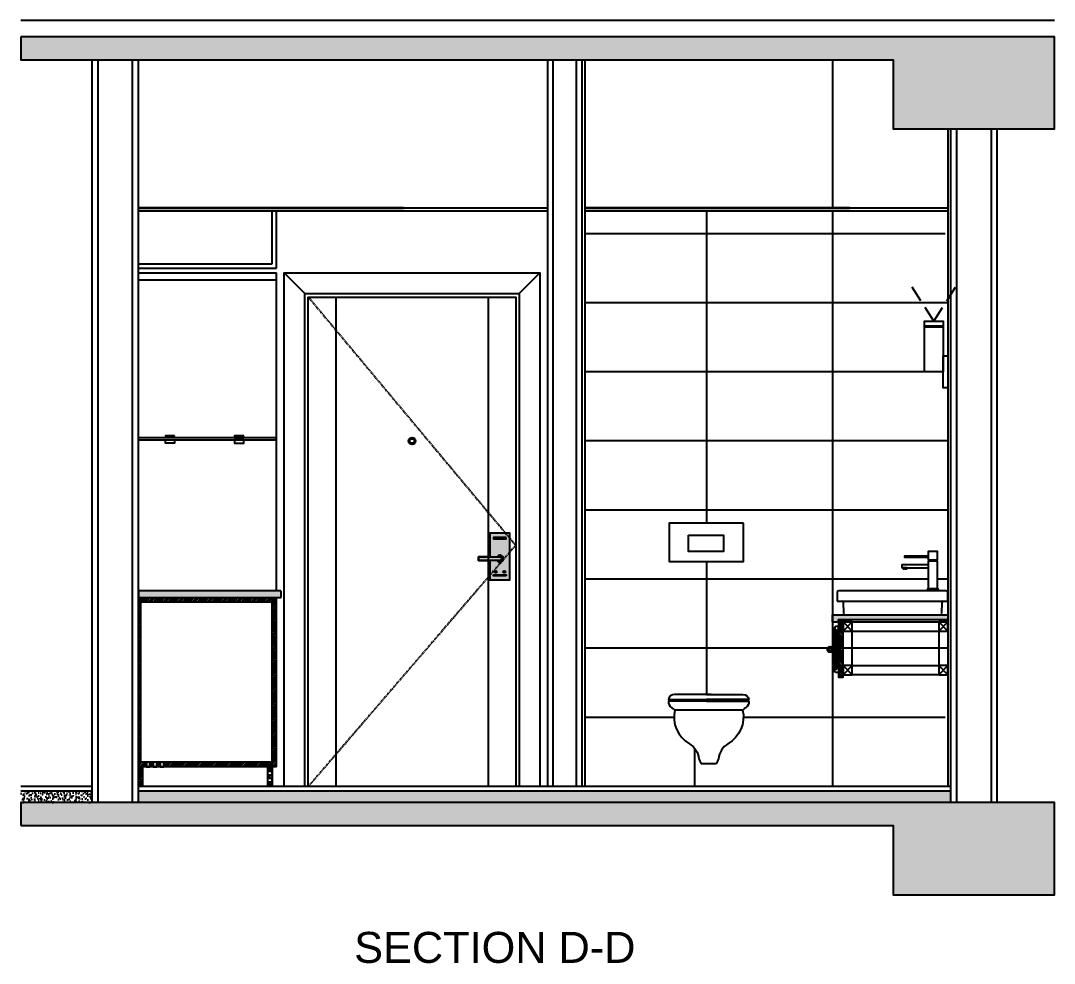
# Model space of a CAD drawing. Header units: millimetres. Extents: x -3207095 to 15275363, y 3702017 to 4798027.
# Drawn here: x 702847 to 704048, y 4470460 to 4471556 of the extents above; entities that cross this region are included whole.
import ezdxf

# ---------------------------------------------------------------- set-up
doc = ezdxf.new("R2010")
doc.units = ezdxf.units.MM
doc.linetypes.add('DUZ', pattern=[500, 500])
doc.linetypes.add('HIDDEN2', pattern=[0.1875, 0.125, -0.0625])
doc.layers.get('0').update_dxf_attribs({"color": 1, "linetype": 'DUZ'})
for name, color, linetype in [('a_asmatavan', 200, 'Continuous'), ('a_duvar_alcipan', 2, 'Continuous'), ('a_duvar_tarama', 253, 'Continuous'), ('a_gorunus', 233, 'Continuous'), ('a_kolon', 4, 'Continuous'), ('a_kolon_tarama', 252, 'Continuous'), ('a_metal', 72, 'Continuous'), ('a_mobilya', 1, 'Continuous'), ('a_mobilya_tarama', 253, 'Continuous'), ('a_olcu', 30, 'Continuous'), ('a_seramik', 241, 'Continuous'), ('a_vitrifiye', 195, 'Continuous'), ('a_zemin_kaplama', 30, 'Continuous')]:
    doc.layers.add(name, color=color, linetype=linetype)
doc.styles.add('ARIEL20S', font='arial.ttf')

# ---------------------------------------------------------------- blocks, each defined once
blk = doc.blocks.new('a_kapıkolu')
at = {"true_color": 0xffffff}
blk.add_hatch(color=7, dxfattribs=at).paths.add_polyline_path([(0, 100), (-49, 100), (-49, 85), (0, 85), (0, 0), (87, 0), (87, 203), (0, 203)])
for points in [[(0, 100), (-49, 100), (-49, 85), (0, 85), (0, 0), (87, 0), (87, 203), (0, 203)], [(71, 184), (16, 184), (16, 179), (71, 179)], [(71, 17.4), (16, 17.4), (16, 22.4), (71, 22.4)]]:
    blk.add_lwpolyline(points, close=True)
for points in [[(0, 79.6), (0, 0), (87, 0), (87, 203), (0, 203), (0, 104.6)], [(43.5, 85), (-49, 85), (-49, 100), (43.5, 100)]]:
    blk.add_lwpolyline(points)
for centre in [(25.1, 35.2), (61.9, 35.2)]:
    blk.add_circle(centre, 5)
for centre, radius, start, end in [((43.5, 92.4), 15.1, 209.1412, 149.7121), ((43.5, 92.5), 7.5, 270, 90)]:
    blk.add_arc(centre, radius, start, end)

msp = doc.modelspace()

# ---------------------------------------------------------------- hatches: boundary and pattern name
at = {"layer": 'a_kolon_tarama'}
for points in [[(702847.1, 4471537.2), (702847.1, 4471510.4), (703860.7, 4471510.4), (703860.7, 4471430.1), (704048.1, 4471430.1), (704048.1, 4471537.2)], [(702847.3, 4470620.2), (703860.7, 4470620.2), (703860.7, 4470539.8), (704048.1, 4470539.8), (704048.1, 4470646.9), (702847.3, 4470646.9)]]:
    msp.add_hatch(color=256, dxfattribs=at).paths.add_polyline_path(points)
h = msp.add_hatch(dxfattribs=at)
h.set_pattern_fill('AR-CONC', color=256, scale=1.338668, style=0)
h.set_pattern_definition([(130, (715995.8305, 4471185.27), (-9.60173, -0.8400425), [1.004001, -11.044008]), (185, (715995.831, 4471185.27), (1.857419, 10.069353), [0.8032006, -8.835207]), (79.5486, (715995.03, 4471185.2), (-7.744318, 9.229304), [0.853269, -9.385963]), (133.8158, (715995.83, 4471187.947), (-14.286811, -2.21575), [1.506001, -16.566013]), (83.3644, (715994.64, 4471187.763), (-12.512028, 13.040201), [1.279904, -14.078942]), (188.8158, (715995.83, 4471187.947), (-12.512017, 13.040211), [1.204801, -13.25281]), (159, (715994.492, 4471187.278), (-7.990602, -5.389729), [1.004001, -11.044008]), (214, (715994.492, 4471187.278), (-3.257184, 9.707349), [0.8032006, -8.835207]), (108.5486, (715993.826, 4471186.829), (-11.247789, 4.3176115), [0.853269, -9.385963]), (142.5, (715995.8305, 4471185.27), (-0.16278005, 4.4563424), [0, -8.7281133, 0, -8.9690734, 0, -8.8686734]), (172.5, (715995.8305, 4471185.27), (-3.5216269, 5.2798621), [0, -5.1137105, 0, -8.527313, 0, -3.3801359]), (212.5, (715998.8158, 4471185.27), (-7.1461084, -0.3019348), [0, -3.3466692, 0, -10.441608, 0, -13.8552105]), (222.5, (716000.1544, 4471185.27), (-7.8069247, 1.340073), [0, -4.35067, 0, -6.9342986, 0, -9.8392074])])
h.paths.add_polyline_path([(702847.3, 4470660.3), (702847.3, 4470646.9), (702930.3, 4470646.9), (702930.3, 4470660.3)])
h = msp.add_hatch(dxfattribs=at)
h.set_pattern_fill('AR-CONC', color=256, scale=1.338668, style=0)
h.set_pattern_definition([(50, (683414.538, 4470152.1215), (9.6017302, -0.8400425), [1.0040008, -11.0440083]), (355, (683414.538, 4470152.121), (-1.8574193, 10.069353), [0.8032006, -8.8352067]), (100.4514, (683415.338, 4470152.0515), (7.744318, 9.2293043), [0.8532693, -9.385963]), (46.1842, (683414.538, 4470154.799), (14.286811, -2.2157495), [1.506001, -16.566013]), (96.6356, (683415.729, 4470154.614), (12.512028, 13.040201), [1.279904, -14.078942]), (351.1842, (683414.538, 4470154.799), (12.512017, 13.040211), [1.204801, -13.25281]), (21, (683415.877, 4470154.1295), (7.9906018, -5.389729), [1.0040008, -11.0440083]), (326, (683415.877, 4470154.129), (3.2571837, 9.7073493), [0.8032006, -8.8352067]), (71.4514, (683416.543, 4470153.68), (11.2477887, 4.3176115), [0.8532693, -9.385963]), (37.5, (683414.5382, 4470152.1215), (0.16278005, 4.4563424), [0, -8.7281133, 0, -8.9690734, 0, -8.8686734]), (7.5, (683414.538, 4470152.1215), (3.5216269, 5.2798621), [0, -5.1137105, 0, -8.5273131, 0, -3.3801359]), (327.5, (683411.553, 4470152.1215), (7.1461084, -0.3019348), [0, -3.3466692, 0, -10.4416079, 0, -13.8552105]), (317.5, (683410.2143, 4470152.1215), (7.8069247, 1.340073), [0, -4.35067, 0, -6.9342986, 0, -9.8392074])])
h.paths.add_polyline_path([(703927.6, 4470646.9), (702983.8, 4470646.9), (702983.8, 4470660.3), (703927.6, 4470660.3)])
at = {"layer": 'a_mobilya'}
h = msp.add_hatch(color=253, dxfattribs=at)
edge = h.paths.add_edge_path()
edge.add_line((703149.8, 4470885.2), (703149.8, 4470891.9))
edge.add_arc((703148.5, 4470891.9), 1.34, 0, 90)
edge.add_line((703148.5, 4470893.3), (702983.8, 4470893.3))
edge.add_line((702983.8, 4470893.3), (702983.8, 4470885.2))
edge.add_line((702983.8, 4470885.2), (703149.8, 4470885.2))
at = {"layer": 'a_mobilya_tarama'}
h = msp.add_hatch(dxfattribs=at)
h.set_pattern_fill('ANSI34', color=256, scale=5.354671, angle=270, style=0)
h.set_pattern_definition([(225, (703144.477, 4470665.682), (-2.839743, 2.839743), []), (225, (703144.477, 4470664.7353), (-2.839743, 2.839743), []), (225, (703144.477, 4470663.7887), (-2.839743, 2.839743), []), (225, (703144.477, 4470662.842), (-2.839743, 2.839743), [])])
h.paths.add_polyline_path([(702986.5, 4470885.2), (703139.1, 4470885.2), (703139.1, 4470879.9), (702986.5, 4470879.9)])
h.paths.add_polyline_path([(703013.3, 4470693.8), (703139.1, 4470693.8), (703139.1, 4470688.4), (703013.3, 4470688.4)])
h.paths.add_polyline_path([(703005.3, 4470693.8), (703009.3, 4470693.8), (703009.3, 4470688.4), (703005.3, 4470688.4)])
h.paths.add_polyline_path([(702997.2, 4470693.8), (703001.2, 4470693.8), (703001.2, 4470688.4), (702997.2, 4470688.4)])
h.paths.add_polyline_path([(702983.8, 4470693.8), (702993.2, 4470693.8), (702993.2, 4470688.4), (702983.8, 4470688.4)])
h.paths.add_polyline_path([(702983.8, 4470885.2), (702986.5, 4470885.2), (702986.5, 4470879.9), (702986.5, 4470693.8), (702983.8, 4470693.8)])
h.paths.add_polyline_path([(702983.8, 4470688.4), (702989.2, 4470688.4), (702989.2, 4470665.7), (702983.8, 4470665.7)])
h.paths.add_polyline_path([(703133.8, 4470688.4), (703139.1, 4470688.4), (703139.1, 4470683.1), (703133.8, 4470683.1)])
h.paths.add_polyline_path([(703133.8, 4470679.1), (703139.1, 4470679.1), (703139.1, 4470675.1), (703133.8, 4470675.1)])
h.paths.add_polyline_path([(703133.8, 4470671), (703139.1, 4470671), (703139.1, 4470665.7), (703133.8, 4470665.7)])
h.paths.add_polyline_path([(703139.1, 4470883.9), (703144.5, 4470883.9), (703144.5, 4470688.4), (703139.1, 4470688.4)])
h = msp.add_hatch(dxfattribs=at)
h.set_pattern_fill('ANSI33', color=256, scale=5.354671, style=0)
h.set_pattern_definition([(45, (703790.518, 4470857.1114), (-0.946581, 0.946581), []), (45, (703791.4646, 4470857.1114), (-0.946581, 0.946581), [0.669334, -0.334667])])
h.paths.add_polyline_path([(703790.5, 4470865.1), (703790.5, 4470857.1), (703797.2, 4470857.1), (703797.2, 4470859.8), (703924.4, 4470859.8), (703924.4, 4470865.1)])
h = msp.add_hatch(dxfattribs=at)
h.set_pattern_fill('ANSI34', color=256, scale=5.354671, angle=270, style=0)
h.set_pattern_definition([(315, (703797.2114, 4470792.8553), (2.83974, 2.83974), []), (315, (703797.2114, 4470791.9087), (2.83974, 2.83974), []), (315, (703797.2114, 4470790.962), (2.83974, 2.83974), []), (315, (703797.2114, 4470790.0156), (2.83974, 2.83974), [])])
h.paths.add_polyline_path([(703802.6, 4470857.1), (703797.2, 4470857.1), (703797.2, 4470792.9), (703802.6, 4470792.9)])

# ---------------------------------------------------------------- linework, layer by layer
at = {"layer": 'a_asmatavan'}
for p, q in [((703292, 4471338.4), (702983.8, 4471338.4)), ((702983.8, 4471338.4), (703459.1, 4471338.4)), ((703292, 4471335), (702983.8, 4471335)), ((702983.8, 4471335), (703459.1, 4471335)), ((703810.6, 4471338.4), (703502.4, 4471338.4)), ((703502.4, 4471338.4), (703924.4, 4471338.4)), ((703810.6, 4471335), (703502.4, 4471335)), ((703502.4, 4471335), (703924.4, 4471335))]:
    msp.add_line(p, q, dxfattribs=at)
at = {"layer": 'a_duvar_alcipan'}
for p, q in [((702930.3, 4470646.9), (702930.3, 4471510.4)), ((702983.8, 4470646.9), (702983.8, 4471510.4)), ((703459.1, 4471510.4), (703459.1, 4470665.7)), ((703499.2, 4471510.4), (703499.2, 4470665.7)), ((703927.6, 4471430.1), (703927.6, 4470646.9)), ((703981.1, 4471430.1), (703981.1, 4470646.9)), ((703139.1, 4471273.4), (703139.1, 4471335)), ((703144.5, 4471268.1), (703144.5, 4471335)), ((702983.8, 4471273.4), (703139.1, 4471273.4)), ((702983.8, 4471268.1), (703144.5, 4471268.1))]:
    msp.add_line(p, q, dxfattribs=at)
at = {"layer": 'a_duvar_alcipan', "color": 1}
for p, q in [((702937, 4470646.9), (702937, 4471510.4)), ((702977.1, 4470646.9), (702977.1, 4471510.4)), ((703465.8, 4470665.7), (703465.8, 4471510.4)), ((703934.3, 4471430.1), (703934.3, 4470646.9)), ((703974.5, 4471430.1), (703974.5, 4470646.9))]:
    msp.add_line(p, q, dxfattribs=at)
msp.add_lwpolyline([(703492.5, 4471510.4), (703492.5, 4470665.7)], dxfattribs=at)
at = {"layer": 'a_duvar_tarama'}
for p, q in [((702983.8, 4471071.3), (703144.5, 4471071.3)), ((702983.8, 4471068.6), (703144.5, 4471068.6))]:
    msp.add_line(p, q, dxfattribs=at)
at = {"layer": 'a_gorunus'}
for p, q in [((703502.4, 4471510.4), (703502.4, 4470665.7)), ((703924.4, 4471430.1), (703924.4, 4470665.7)), ((703177.3, 4471238.6), (703153.2, 4471262.7)), ((703426.3, 4471238.6), (703450.4, 4471262.7)), ((703213.4, 4471234.6), (703213.4, 4470665.7)), ((703390.1, 4471234.6), (703390.1, 4470665.7))]:
    msp.add_line(p, q, dxfattribs=at)
for points in [[(703153.2, 4470665.7), (703153.2, 4471262.7), (703450.4, 4471262.7), (703450.4, 4470665.7)], [(703177.3, 4470665.7), (703177.3, 4471238.6), (703426.3, 4471238.6), (703426.3, 4470665.7)], [(703181.3, 4470665.7), (703181.3, 4471234.6), (703422.3, 4471234.6), (703422.3, 4470665.7)]]:
    msp.add_lwpolyline(points, dxfattribs=at)
at = {"layer": 'a_gorunus', "linetype": 'HIDDEN2', "ltscale": 10}
msp.add_lwpolyline([(703181.3, 4471234.6), (703422.3, 4470946.1), (703181.3, 4470665.7)], dxfattribs=at)
at = {"layer": 'a_gorunus'}
for radius in [4.02, 2.68]:
    msp.add_circle((703301.8, 4471067.3), radius, dxfattribs=at)
at = {"layer": 'a_kolon'}
for points in [[(702847.3, 4471537.2), (702847.3, 4471510.4), (703860.7, 4471510.4), (703860.7, 4471430.1), (704048.1, 4471430.1), (704048.1, 4471537.2), (702847.3, 4471537.2)], [(702847.3, 4470620.2), (703860.7, 4470620.2), (703860.7, 4470539.8), (704048.1, 4470539.8), (704048.1, 4470646.9), (702847.3, 4470646.9), (702847.3, 4470620.2)]]:
    msp.add_lwpolyline(points, dxfattribs=at)
at = {"layer": 'a_metal'}
for p, q in [((703813.3, 4470846.4), (703802.6, 4470857.1)), ((703813.3, 4470857.1), (703802.6, 4470846.4)), ((703924.4, 4470846.4), (703913.7, 4470857.1)), ((703924.4, 4470857.1), (703913.7, 4470846.4)), ((703813.3, 4470806.2), (703813.3, 4470846.4)), ((703813.3, 4470846.4), (703913.7, 4470846.4)), ((703913.7, 4470846.4), (703913.7, 4470806.2)), ((703790.9, 4470826.1), (703797.2, 4470826.1)), ((703790.9, 4470823.9), (703797.2, 4470823.9)), ((703813.3, 4470795.5), (703802.6, 4470806.2)), ((703813.3, 4470806.2), (703802.6, 4470795.5)), ((703813.3, 4470806.2), (703913.7, 4470806.2)), ((703924.4, 4470795.5), (703913.7, 4470806.2)), ((703924.4, 4470806.2), (703913.7, 4470795.5)), ((703913.7, 4470795.5), (703813.3, 4470795.5))]:
    msp.add_line(p, q, dxfattribs=at)
for points in [[(703802.6, 4470857.1), (703802.6, 4470846.4), (703813.3, 4470846.4), (703813.3, 4470857.1)], [(703913.7, 4470857.1), (703913.7, 4470846.4), (703924.4, 4470846.4), (703924.4, 4470857.1)], [(703802.6, 4470806.2), (703802.6, 4470795.5), (703813.3, 4470795.5), (703813.3, 4470806.2)], [(703913.7, 4470806.2), (703913.7, 4470795.5), (703924.4, 4470795.5), (703924.4, 4470806.2)]]:
    msp.add_lwpolyline(points, close=True, dxfattribs=at)
for radius in [3.35, 1.61]:
    msp.add_circle((703787.7, 4470825), radius, dxfattribs=at)
at = {"layer": 'a_mobilya'}
for p, q in [((702983.8, 4470665.7), (702983.8, 4470885.2)), ((702986.5, 4470693.8), (702986.5, 4470885.2)), ((703139.1, 4470879.9), (702986.5, 4470879.9)), ((703139.1, 4470688.4), (703139.1, 4470883.9)), ((703144.5, 4470688.4), (703144.5, 4470883.9)), ((703790.5, 4470865.1), (703924.4, 4470865.1)), ((703790.5, 4470857.1), (703790.5, 4470865.1)), ((703790.5, 4470857.1), (703924.4, 4470857.1)), ((703792.7, 4470849.7), (703792.7, 4470800.2)), ((703794.9, 4470847.4), (703794.9, 4470803.3)), ((703139.1, 4470693.8), (702983.8, 4470693.8)), ((703144.5, 4470688.4), (702983.8, 4470688.4)), ((702989.2, 4470665.7), (702989.2, 4470688.4)), ((703133.8, 4470688.4), (703133.8, 4470665.7)), ((703139.1, 4470688.4), (703139.1, 4470665.7)), ((703139.1, 4470665.7), (702983.8, 4470665.7))]:
    msp.add_line(p, q, dxfattribs=at)
at = {"layer": 'a_mobilya', "linetype": 'HIDDEN2', "ltscale": 150}
for points in [[(703908.1, 4471206.5), (703882.3, 4471247.4)], [(703908.1, 4471206.5), (703933.9, 4471247.4)]]:
    msp.add_lwpolyline(points, dxfattribs=at)
at = {"layer": 'a_mobilya'}
for points in [[(703919.1, 4471147.6), (703897.1, 4471147.6), (703897.1, 4471206.5), (703919.1, 4471206.5)], [(703897.1, 4471201.1), (703919.1, 4471201.1), (703919.1, 4471199.8), (703897.1, 4471199.8)], [(703919.1, 4471166.3), (703924.4, 4471166.3), (703924.4, 4471128.9), (703919.1, 4471128.9)], [(703797.2, 4470857.1), (703797.2, 4470792.9), (703802.6, 4470792.9), (703802.6, 4470857.1)]]:
    msp.add_lwpolyline(points, close=True, dxfattribs=at)
msp.add_lwpolyline([(703149.8, 4470885.2), (703149.8, 4470891.9, 0.414214), (703148.5, 4470893.3), (702983.8, 4470893.3), (702983.8, 4470885.2)], format="xyb", close=True, dxfattribs=at)
for points in [[(703144.5, 4470883.9), (703139.1, 4470883.9), (703139.1, 4470885.2)], [(703793.8, 4470847.7), (703794.9, 4470847.7), (703795.6, 4470846.4), (703797.2, 4470846.4), (703797.2, 4470851.8), (703793.8, 4470851.8)], [(703797.2, 4470857.1), (703797.2, 4470859.8), (703924.4, 4470859.8)], [(703793.8, 4470802.2), (703794.9, 4470802.2), (703795.6, 4470803.6), (703797.2, 4470803.6), (703797.2, 4470798.2), (703793.8, 4470798.2)], [(702993.2, 4470693.8), (702993.2, 4470688.4), (702997.2, 4470688.4)], [(702997.2, 4470688.4), (702997.2, 4470693.8)], [(703001.2, 4470693.8), (703001.2, 4470688.4), (703005.3, 4470688.4)], [(703005.3, 4470688.4), (703005.3, 4470693.8)], [(703009.3, 4470693.8), (703009.3, 4470688.4), (703013.3, 4470688.4)], [(703013.3, 4470688.4), (703013.3, 4470693.8)], [(703139.1, 4470683.1), (703133.8, 4470683.1), (703133.8, 4470679.1), (703139.1, 4470679.1), (703139.1, 4470683.1)], [(703139.1, 4470675.1), (703133.8, 4470675.1), (703133.8, 4470671), (703139.1, 4470671), (703139.1, 4470675.1)]]:
    msp.add_lwpolyline(points, dxfattribs=at)
for points in [[(703793.8, 4470851.8, 0.575564), (703793.8, 4470847.7, -0.746877)], [(703793.8, 4470798.2, -0.575564), (703793.8, 4470802.2, 0.746877)]]:
    msp.add_lwpolyline(points, format="xyb", dxfattribs=at)
at = {"layer": 'a_olcu', "ltscale": 5}
for p, q in [((703790.5, 4471510.4, 0), (703790.5, 4471338.4)), ((703790.5, 4471335), (703790.5, 4470665.7, 0)), ((702983.8, 4471262.7), (703144.5, 4471262.7)), ((703144.5, 4471254.7), (703144.5, 4471262.7)), ((703144.5, 4471254.7), (703144.5, 4471262.7)), ((702983.8, 4471254.7), (703144.5, 4471254.7)), ((703144.5, 4470893.3), (703144.5, 4471254.7))]:
    msp.add_line(p, q, dxfattribs=at)
for points in [[(703026, 4471073.3), (703015.3, 4471073.3), (703015.3, 4471071.3), (703026, 4471071.3), (703026, 4471073.3)], [(703015.3, 4471068.6), (703026, 4471068.6), (703026, 4471064.6), (703015.3, 4471064.6), (703015.3, 4471068.6)], [(703106.3, 4471073.3), (703095.6, 4471073.3), (703095.6, 4471071.3), (703106.3, 4471071.3), (703106.3, 4471073.3)], [(703106.3, 4471068.6), (703095.6, 4471068.6), (703095.6, 4471064.6), (703106.3, 4471064.6), (703106.3, 4471068.6)]]:
    msp.add_lwpolyline(points, dxfattribs=at)
at = {"layer": 'a_seramik'}
for p, q in [((703643.8, 4471335, 0), (703643.8, 4470971.6)), ((703921.2, 4471308.2), (703502.4, 4471308.2)), ((703924.4, 4471227.9), (703502.4, 4471227.9)), ((703897.1, 4471147.6), (703502.4, 4471147.6)), ((703924.4, 4471067.3), (703502.4, 4471067.3)), ((703924.4, 4470987), (703502.4, 4470987)), ((703643.8, 4470927.3), (703643.8, 4470772.8, 0)), ((703901.6, 4470906.6), (703502.4, 4470906.6)), ((703924.4, 4470906.6), (703912.3, 4470906.6)), ((703924.4, 4470826.3), (703502.4, 4470826.3)), ((703606.2, 4470746), (703502.4, 4470746)), ((703921.2, 4470746), (703686.8, 4470746)), ((703629.9, 4470710.3, 0), (703629.9, 4470665.7, 0))]:
    msp.add_line(p, q, dxfattribs=at)
at = {"layer": 'a_vitrifiye'}
for p, q in [((703870.8, 4470923.9), (703901.6, 4470923.9)), ((703870.8, 4470923.9), (703870.8, 4470919.9)), ((703901.6, 4470929.1), (703912.3, 4470929.1)), ((703901.6, 4470928.1), (703912.3, 4470928.1)), ((703870.8, 4470919.9), (703901.6, 4470919.9)), ((703795.9, 4470891.4), (703795.9, 4470881.2)), ((703922.5, 4470893.3), (703797.7, 4470893.3)), ((703924.4, 4470881.2), (703924.4, 4470891.4)), ((703795.9, 4470881.2), (703801.2, 4470881.2)), ((703801.2, 4470881.2), (703919, 4470881.2)), ((703802.6, 4470879.9), (703803, 4470867)), ((703917.2, 4470867), (703917.7, 4470879.9)), ((703919, 4470881.2), (703924.4, 4470881.2)), ((703804.9, 4470865.1), (703915.4, 4470865.1)), ((703643.8, 4470764.7), (703693.3, 4470764.7)), ((703685.9, 4470754.6), (703607.1, 4470754.6)), ((703655.2, 4470692), (703637.8, 4470692))]:
    msp.add_line(p, q, dxfattribs=at)
for points in [[(703687, 4470971.6), (703600.6, 4470971.6), (703600.6, 4470927.3), (703687, 4470927.3)], [(703622.9, 4470957.7), (703663.5, 4470957.7), (703663.5, 4470938.8), (703622.9, 4470938.8)], [(703872, 4470918.8), (703876.8, 4470918.8), (703876.8, 4470919.9), (703872, 4470919.9)], [(703913.7, 4470893.3), (703900.3, 4470893.3), (703901.6, 4470895.9), (703912.3, 4470895.9)]]:
    msp.add_lwpolyline(points, close=True, dxfattribs=at)
for points in [[(703901.6, 4470933.5), (703873.9, 4470933.5), (703873.9, 4470932.2), (703901.6, 4470932.2)], [(703912.3, 4470929.1), (703912.3, 4470938.8), (703901.6, 4470938.8), (703901.6, 4470938)], [(703901.6, 4470938), (703901.6, 4470929.1)], [(703901.6, 4470928.1), (703901.6, 4470895.9)], [(703901.9, 4470929.1), (703901.9, 4470928.1)], [(703912.1, 4470928.1), (703912.1, 4470929.1)], [(703912.3, 4470895.9), (703912.3, 4470928.1)]]:
    msp.add_lwpolyline(points, dxfattribs=at)
for points in [[(703649.2, 4470772.8), (703606.8, 4470772.8, 0.364665), (703599.6, 4470766.8), (703649.2, 4470766.8)], [(703649.2, 4470764.7), (703599.6, 4470764.7, 0.236112), (703603.5, 4470757.2, -0.007963), (703607.1, 4470754.6, 0.327196), (703624, 4470715.3, -0.240578), (703635.1, 4470698, 0.028004), (703637.8, 4470692)], [(703643.8, 4470772.8), (703686.2, 4470772.8, -0.364665), (703693.3, 4470766.8), (703643.8, 4470766.8)], [(703643.8, 4470764.7), (703693.3, 4470764.7, -0.236112), (703689.5, 4470757.2, 0.007963), (703685.9, 4470754.6, -0.327196), (703668.9, 4470715.3, 0.240578), (703657.9, 4470698, -0.028004), (703655.2, 4470692)]]:
    msp.add_lwpolyline(points, format="xyb", dxfattribs=at)
for centre, radius, start, end in [((703797.7, 4470891.4), 1.87, 90, 180), ((703922.5, 4470891.4), 1.87, 0, 90), ((703801.2, 4470879.9), 1.34, 0, 90), ((703919, 4470879.9), 1.34, 90, 180), ((703804.9, 4470867), 1.87, 182, 270), ((703915.4, 4470867), 1.87, 270, 358)]:
    msp.add_arc(centre, radius, start, end, dxfattribs=at)
at = {"layer": 'a_zemin_kaplama'}
for p, q in [((704048.1, 4471555.9), (702847.3, 4471555.9)), ((702930.3, 4470665.7), (702847.3, 4470665.7)), ((702930.3, 4470660.3), (702847.3, 4470660.3)), ((703927.6, 4470665.7), (702983.8, 4470665.7)), ((703927.6, 4470660.3), (702983.8, 4470660.3))]:
    msp.add_line(p, q, dxfattribs=at)

# ---------------------------------------------------------------- block references
at = {"layer": 'a_gorunus', "xscale": 0.2677335353767369, "yscale": 0.2677335353767369, "zscale": 0.2677335353767369}
msp.add_blockref('a_kapıkolu', (703392.3, 4470905.8), dxfattribs=at)

# ---------------------------------------------------------------- texts
at = {"layer": 'Defpoints', "insert": (703398, 4470478.4), "char_height": 36, "width": 461.811, "attachment_point": 5, "style": 'ARIEL20S'}
msp.add_mtext('SECTION D-D', dxfattribs=at)

doc.saveas('drawing.dxf')
